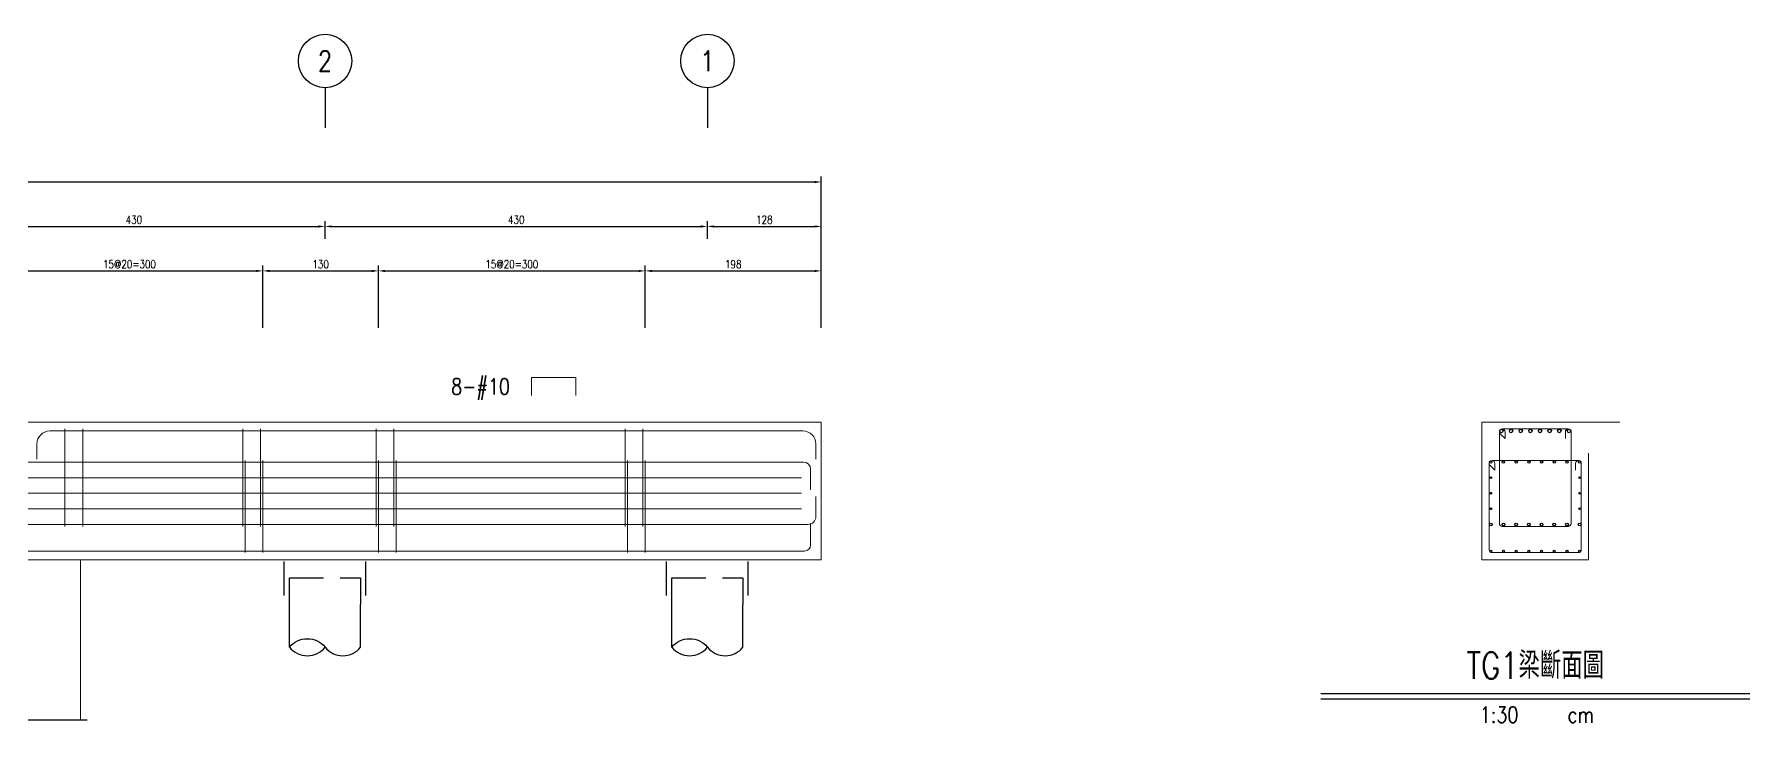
# Model space of a CAD drawing. Extents: x -4754 to 4976, y -19960 to 3841.
# Drawn here: x 3047 to 4976, y -19688 to -18909 of the extents above; entities that cross this region are included whole.
import ezdxf
from ezdxf.enums import TextEntityAlignment as Align

# ---------------------------------------------------------------- set-up
doc = ezdxf.new("R2010")
doc.units = 0
doc.header["$LTSCALE"] = 3
doc.linetypes.add('DASHED', pattern=[19.05, 12.7, -6.35])
doc.layers.get('0').update_dxf_attribs({"linetype": 'CONTINUOUS'})
doc.layers.add('HB_0', color=7, linetype='CONTINUOUS', transparency=0.5)
for name, color, linetype in [('HB_DIM', 1, 'CONTINUOUS'), ('HB_TXT_CTEXT', 2, 'CONTINUOUS'), ('鋼筋', 3, 'CONTINUOUS')]:
    doc.layers.add(name, color=color, linetype=linetype)
doc.styles.get("Standard").update_dxf_attribs({"font": 'ROMANS.shx', "width": 0.8, "bigfont": 'chineset.shx'})
doc.dimstyles.new('30', dxfattribs={"dimscale": 3, "dimtxt": 3, "dimasz": 2.5, "dimexe": 2, "dimexo": 2, "dimgap": 1, "dimtad": 1, "dimdsep": 46, "dimtxsty": 'Standard', "dimcen": 0, "dimclrd": 256, "dimclre": 256, "dimclrt": 2, "dimadec": 0, "dimazin": 0, "dimtfac": 1, "dimtix": 1, "dimtmove": 2, "dimatfit": 3, "dimfxl": 1, "dimtolj": 1, "dimtzin": 0, "dimarcsym": 0})

# ---------------------------------------------------------------- blocks, each defined once
blk = doc.blocks.new('fender_bottom')
at = {"color": 1, "linetype": 'Continuous'}
blk.add_lwpolyline([(162.5, 0), (12.5, 0, 0.529473), (6.7, -8.6), (-6.7, 8.6, -0.532815), (-12.5, 0), (-162.5, 0)], format="xyb", dxfattribs=at)
blk = doc.blocks.new('pile_vertical')
at = {"color": 252, "linetype": 'DASHED'}
for p, q in [((-46, -40), (-46, 0)), ((46, -40), (46, 0))]:
    blk.add_line(p, q, dxfattribs=at)
at = {"linetype": 'Continuous'}
for p, q in [((-40, -98.1), (-40, -50)), ((40, -98.1), (40, -50))]:
    blk.add_line(p, q, dxfattribs=at)
at = {"color": 252, "linetype": 'DASHED'}
blk.add_lwpolyline([(-40, -50), (-40, -20), (40, -20), (40, -50)], dxfattribs=at)
at = {"linetype": 'Continuous'}
for points in [[(-40, -98.1, -0.48), (0, -98.1, 0.48), (40, -98.1, 0.48)], [(-40, -98.1, 0.48), (0, -98.1, 0.48)]]:
    blk.add_lwpolyline(points, format="xyb", dxfattribs=at)
blk = doc.blocks.new('line_guide')
at = {"color": 4, "linetype": 'Continuous'}
blk.add_line((0, 0), (0, -45), dxfattribs=at)
blk.add_circle((0, 30), 30, dxfattribs=at)
at = {"color": 4, "linetype": 'Continuous', "width": 0.8}
blk.add_attdef('A', text='', height=22.5, dxfattribs=at).set_placement((0, 30), align=Align.MIDDLE)
blk = doc.blocks.new('*D504')
at = {"layer": 'HB_DIM', "linetype": 'Continuous', "lineweight": -2}
for p, q in [((3003.6, -19238.8), (3003.6, -19168.8)), ((3011.1, -19174.8), (3296.1, -19174.8)), ((3303.6, -19238.8), (3303.6, -19168.8))]:
    blk.add_line(p, q, dxfattribs=at)
at = {"layer": 'HB_DIM'}
for points in [[(3011.1, -19173.6), (3011.1, -19176.1), (3003.6, -19174.8)], [(3296.1, -19176.1), (3296.1, -19173.6), (3303.6, -19174.8)]]:
    blk.add_solid(points, dxfattribs=at)
at = {"layer": 'HB_DIM', "color": 2, "linetype": 'Continuous', "insert": (3153.6, -19167.3), "char_height": 9, "attachment_point": 5, "rotation": 0}
blk.add_mtext('\\A1;15@20=300', dxfattribs=at)
blk = doc.blocks.new('*D505')
at = {"layer": 'HB_DIM', "linetype": 'Continuous', "lineweight": -2}
for p, q in [((3303.6, -19238.8), (3303.6, -19168.8)), ((3311.1, -19174.8), (3426.1, -19174.8)), ((3433.6, -19238.8), (3433.6, -19168.8))]:
    blk.add_line(p, q, dxfattribs=at)
at = {"layer": 'HB_DIM'}
for points in [[(3311.1, -19173.6), (3311.1, -19176.1), (3303.6, -19174.8)], [(3426.1, -19176.1), (3426.1, -19173.6), (3433.6, -19174.8)]]:
    blk.add_solid(points, dxfattribs=at)
at = {"layer": 'HB_DIM', "color": 2, "linetype": 'Continuous', "insert": (3368.6, -19167.3), "char_height": 9, "attachment_point": 5, "rotation": 0}
blk.add_mtext('\\A1;130', dxfattribs=at)
blk = doc.blocks.new('*D506')
at = {"layer": 'HB_DIM', "linetype": 'Continuous', "lineweight": -2}
for p, q in [((3433.6, -19238.8), (3433.6, -19168.8)), ((3441.1, -19174.8), (3726.1, -19174.8)), ((3733.6, -19238.8), (3733.6, -19168.8))]:
    blk.add_line(p, q, dxfattribs=at)
at = {"layer": 'HB_DIM'}
for points in [[(3441.1, -19173.6), (3441.1, -19176.1), (3433.6, -19174.8)], [(3726.1, -19176.1), (3726.1, -19173.6), (3733.6, -19174.8)]]:
    blk.add_solid(points, dxfattribs=at)
at = {"layer": 'HB_DIM', "color": 2, "linetype": 'Continuous', "insert": (3583.6, -19167.3), "char_height": 9, "attachment_point": 5, "rotation": 0}
blk.add_mtext('\\A1;15@20=300', dxfattribs=at)
blk = doc.blocks.new('*D507')
at = {"layer": 'HB_DIM', "linetype": 'Continuous', "lineweight": -2}
for p, q in [((3733.6, -19238.8), (3733.6, -19168.8)), ((3741.1, -19174.8), (3924.1, -19174.8)), ((3931.6, -19238.8), (3931.6, -19168.8))]:
    blk.add_line(p, q, dxfattribs=at)
at = {"layer": 'HB_DIM'}
for points in [[(3741.1, -19173.6), (3741.1, -19176.1), (3733.6, -19174.8)], [(3924.1, -19176.1), (3924.1, -19173.6), (3931.6, -19174.8)]]:
    blk.add_solid(points, dxfattribs=at)
at = {"layer": 'HB_DIM', "color": 2, "linetype": 'Continuous', "insert": (3832.6, -19167.3), "char_height": 9, "attachment_point": 5, "rotation": 0}
blk.add_mtext('\\A1;198', dxfattribs=at)
blk = doc.blocks.new('*D508')
at = {"layer": 'HB_DIM', "linetype": 'Continuous', "lineweight": -2}
for p, q in [((-265.4, -19238.8), (-265.4, -19068.8)), ((-257.9, -19074.8), (3924.1, -19074.8)), ((3931.6, -19238.8), (3931.6, -19068.8))]:
    blk.add_line(p, q, dxfattribs=at)
at = {"layer": 'HB_DIM'}
for points in [[(-257.9, -19073.6), (-257.9, -19076.1), (-265.4, -19074.8)], [(3924.1, -19076.1), (3924.1, -19073.6), (3931.6, -19074.8)]]:
    blk.add_solid(points, dxfattribs=at)
at = {"layer": 'HB_DIM', "color": 2, "linetype": 'Continuous', "insert": (1833.1, -19067.3), "char_height": 9, "attachment_point": 5, "rotation": 0}
blk.add_mtext('\\A1;4197', dxfattribs=at)
blk = doc.blocks.new('*D517')
at = {"layer": 'HB_DIM', "linetype": 'Continuous', "lineweight": -2}
for p, q in [((2943.6, -19138.8), (2943.6, -19118.8)), ((2951.1, -19124.8), (3366.1, -19124.8)), ((3373.6, -19138.8), (3373.6, -19118.8))]:
    blk.add_line(p, q, dxfattribs=at)
at = {"layer": 'HB_DIM'}
for points in [[(2951.1, -19123.6), (2951.1, -19126.1), (2943.6, -19124.8)], [(3366.1, -19126.1), (3366.1, -19123.6), (3373.6, -19124.8)]]:
    blk.add_solid(points, dxfattribs=at)
at = {"layer": 'HB_DIM', "color": 2, "linetype": 'Continuous', "insert": (3158.6, -19117.3), "char_height": 9, "attachment_point": 5, "rotation": 0}
blk.add_mtext('\\A1;430', dxfattribs=at)
blk = doc.blocks.new('*D518')
at = {"layer": 'HB_DIM', "linetype": 'Continuous', "lineweight": -2}
for p, q in [((3373.6, -19138.8), (3373.6, -19118.8)), ((3381.1, -19124.8), (3796.1, -19124.8)), ((3803.6, -19138.8), (3803.6, -19118.8))]:
    blk.add_line(p, q, dxfattribs=at)
at = {"layer": 'HB_DIM'}
for points in [[(3381.1, -19123.6), (3381.1, -19126.1), (3373.6, -19124.8)], [(3796.1, -19126.1), (3796.1, -19123.6), (3803.6, -19124.8)]]:
    blk.add_solid(points, dxfattribs=at)
at = {"layer": 'HB_DIM', "color": 2, "linetype": 'Continuous', "insert": (3588.6, -19117.3), "char_height": 9, "attachment_point": 5, "rotation": 0}
blk.add_mtext('\\A1;430', dxfattribs=at)
blk = doc.blocks.new('*D519')
at = {"layer": 'HB_DIM', "linetype": 'Continuous', "lineweight": -2}
for p, q in [((3803.6, -19138.8), (3803.6, -19118.8)), ((3811.1, -19124.8), (3924.1, -19124.8)), ((3931.6, -19238.8), (3931.6, -19118.8))]:
    blk.add_line(p, q, dxfattribs=at)
at = {"layer": 'HB_DIM'}
for points in [[(3811.1, -19123.6), (3811.1, -19126.1), (3803.6, -19124.8)], [(3924.1, -19126.1), (3924.1, -19123.6), (3931.6, -19124.8)]]:
    blk.add_solid(points, dxfattribs=at)
at = {"layer": 'HB_DIM', "color": 2, "linetype": 'Continuous', "insert": (3867.6, -19117.3), "char_height": 9, "attachment_point": 5, "rotation": 0}
blk.add_mtext('\\A1;128', dxfattribs=at)
blk = doc.blocks.new('title_beam')
at = {"color": 3, "linetype": 'Continuous'}
blk.add_line((-241.2, 0), (241.2, 0), dxfattribs=at)
at = {"color": 1, "linetype": 'Continuous'}
blk.add_line((-241.2, -6), (241.2, -6), dxfattribs=at)
at = {"color": 3, "linetype": 'Continuous', "width": 0.8}
blk.add_attdef('TITLE', text='', height=30, dxfattribs=at).set_placement((0, 33), align=Align.MIDDLE)
at = {"linetype": 'Continuous', "width": 0.8}
blk.add_attdef('SCALE', text='', height=18, dxfattribs=at).set_placement((-40.6, -24), align=Align.MIDDLE)
blk.add_attdef('CM', (36.5, -33), '', height=18, dxfattribs=at)
blk = doc.blocks.new('C')
at = {"color": 3, "linetype": 'Continuous'}
blk.add_circle((0, 0), 1.2, dxfattribs=at)

msp = doc.modelspace()

# ---------------------------------------------------------------- linework, layer by layer
at = {"layer": 'HB_0', "lineweight": 5}
for p, q in [((4829.573, -19344.802, -349), (4674.573, -19344.802, -349)), ((3098.573, -19499.802), (3098.573, -19679.802))]:
    msp.add_line(p, q, dxfattribs=at)
msp.add_lwpolyline([(-265.427, -19499.802), (-265.427, -19344.802), (3931.573, -19344.802), (3931.573, -19499.802), (-265.427, -19499.802)], dxfattribs=at)
msp.add_polyline3d([(4794.573, -19379.802, -349), (4794.573, -19499.802, -349), (4674.573, -19499.802, -349), (4674.573, -19344.802, -349)], dxfattribs=at)
at = {"layer": 'HB_DIM', "color": 1, "linetype": 'Continuous'}
msp.add_lwpolyline([(3487.573, -19354.802, 0, 1.25, 0), (3487.573, -19339.802, 0, 0, 0), (3487.573, -19304.802, 0, 0, 0), (3505.573, -19304.802, 0, 0, 0)], format="xyseb", dxfattribs=at)
at = {"layer": 'HB_TXT_CTEXT', "lineweight": 5}
msp.add_polyline3d([(3605.573, -19314.802, -38), (3605.573, -19294.802, -38), (3655.573, -19294.802, -38), (3655.573, -19314.802, -38)], dxfattribs=at)
at = {"layer": '鋼筋', "lineweight": 5}
for p, q in [((3064.063, -19354.802, -38), (3911.083, -19354.802, -38)), ((3064.063, -19354.802, -27.143), (3911.083, -19354.802, -27.143)), ((3064.063, -19354.802, -16.286), (3911.083, -19354.802, -16.286)), ((3064.063, -19354.802, -5.429), (3911.083, -19354.802, -5.429)), ((3064.063, -19354.802, 5.429), (3911.083, -19354.802, 5.429)), ((3064.063, -19354.802, 16.286), (3911.083, -19354.802, 16.286)), ((3064.063, -19354.802, 27.143), (3911.083, -19354.802, 27.143)), ((3064.063, -19354.802, 38), (3911.083, -19354.802, 38)), ((3081.033, -19363.352, 33.895), (3081.033, -19355.732, 33.895)), ((3081.033, -19355.732, 40.245), (3081.033, -19458.872, 40.245)), ((3081.033, -19458.872, -40.245), (3081.033, -19355.732, -40.245)), ((3081.033, -19355.732, -33.895), (3081.033, -19363.352, -33.895)), ((3101.033, -19363.352, 33.895), (3101.033, -19355.732, 33.895)), ((3101.033, -19355.732, 40.245), (3101.033, -19458.872, 40.245)), ((3101.033, -19458.872, -40.245), (3101.033, -19355.732, -40.245)), ((3101.033, -19355.732, -33.895), (3101.033, -19363.352, -33.895)), ((3281.033, -19363.352, 33.895), (3281.033, -19355.732, 33.895)), ((3281.033, -19355.732, 40.245), (3281.033, -19458.872, 40.245)), ((3281.033, -19458.872, -40.245), (3281.033, -19355.732, -40.245)), ((3281.033, -19355.732, -33.895), (3281.033, -19363.352, -33.895)), ((3301.033, -19363.352, 33.895), (3301.033, -19355.732, 33.895)), ((3301.033, -19355.732, 40.245), (3301.033, -19458.872, 40.245)), ((3301.033, -19458.872, -40.245), (3301.033, -19355.732, -40.245)), ((3301.033, -19355.732, -33.895), (3301.033, -19363.352, -33.895)), ((3431.033, -19363.352, 33.895), (3431.033, -19355.732, 33.895)), ((3431.033, -19355.732, 40.245), (3431.033, -19458.872, 40.245)), ((3431.033, -19458.872, -40.245), (3431.033, -19355.732, -40.245)), ((3431.033, -19355.732, -33.895), (3431.033, -19363.352, -33.895)), ((3451.033, -19363.352, 33.895), (3451.033, -19355.732, 33.895)), ((3451.033, -19355.732, 40.245), (3451.033, -19458.872, 40.245)), ((3451.033, -19458.872, -40.245), (3451.033, -19355.732, -40.245)), ((3451.033, -19355.732, -33.895), (3451.033, -19363.352, -33.895)), ((3711.033, -19363.352, 33.895), (3711.033, -19355.732, 33.895)), ((3711.033, -19355.732, 40.245), (3711.033, -19458.872, 40.245)), ((3711.033, -19458.872, -40.245), (3711.033, -19355.732, -40.245)), ((3711.033, -19355.732, -33.895), (3711.033, -19363.352, -33.895)), ((3731.033, -19363.352, 33.895), (3731.033, -19355.732, 33.895)), ((3731.033, -19355.732, 40.245), (3731.033, -19458.872, 40.245)), ((3731.033, -19458.872, -40.245), (3731.033, -19355.732, -40.245)), ((3731.033, -19355.732, -33.895), (3731.033, -19363.352, -33.895)), ((4694.328, -19355.732, -162.54), (4694.328, -19458.872, -162.54)), ((4700.646, -19363.365, -163.81), (4695.258, -19357.977, -163.81)), ((4697.503, -19352.557, -163.81), (4771.643, -19352.557, -163.81)), ((4700.678, -19363.352, -162.54), (4700.678, -19355.732, -162.54)), ((4768.468, -19355.732, -162.54), (4768.468, -19363.352, -162.54)), ((4774.818, -19355.732, -163.81), (4774.818, -19363.352, -163.81)), ((4774.818, -19458.872, -162.54), (4774.818, -19355.732, -162.54)), ((3049.573, -19386.412, -38), (3049.573, -19369.292, -38)), ((3049.573, -19386.412, -27.143), (3049.573, -19369.292, -27.143)), ((3049.573, -19386.412, -16.286), (3049.573, -19369.292, -16.286)), ((3049.573, -19386.412, -5.429), (3049.573, -19369.292, -5.429)), ((3049.573, -19386.412, 5.429), (3049.573, -19369.292, 5.429)), ((3049.573, -19386.412, 16.286), (3049.573, -19369.292, 16.286)), ((3049.573, -19386.412, 27.143), (3049.573, -19369.292, 27.143)), ((3049.573, -19386.412, 38), (3049.573, -19369.292, 38)), ((3925.573, -19369.292, -38), (3925.573, -19386.412, -38)), ((3925.573, -19369.292, -27.143), (3925.573, -19386.412, -27.143)), ((3925.573, -19369.292, -16.286), (3925.573, -19386.412, -16.286)), ((3925.573, -19369.292, -5.429), (3925.573, -19386.412, -5.429)), ((3925.573, -19369.292, 5.429), (3925.573, -19386.412, 5.429)), ((3925.573, -19369.292, 16.286), (3925.573, -19386.412, 16.286)), ((3925.573, -19369.292, 27.143), (3925.573, -19386.412, 27.143)), ((3925.573, -19369.292, 38), (3925.573, -19386.412, 38)), ((4686.003, -19388.057, -161.27), (4783.143, -19388.057, -161.27)), ((-245.657, -19389.802, -50), (3911.803, -19389.802, -50)), ((-245.657, -19389.802, -35.714), (3911.803, -19389.802, -35.714)), ((-245.657, -19389.802, -21.429), (3911.803, -19389.802, -21.429)), ((-245.657, -19389.802, -7.143), (3911.803, -19389.802, -7.143)), ((-245.657, -19389.802, 7.143), (3911.803, -19389.802, 7.143)), ((-245.657, -19389.802, 21.429), (3911.803, -19389.802, 21.429)), ((-245.657, -19389.802, 35.714), (3911.803, -19389.802, 35.714)), ((-245.657, -19389.802, 50), (3911.803, -19389.802, 50)), ((-243.427, -19407.302, -50), (3909.573, -19407.302, -50)), ((-243.427, -19407.302, 50), (3909.573, -19407.302, 50)), ((3283.573, -19398.852, 45.395), (3283.573, -19391.232, 45.395)), ((3283.573, -19391.232, 51.745), (3283.573, -19488.372, 51.745)), ((3283.573, -19488.372, -51.745), (3283.573, -19391.232, -51.745)), ((3283.573, -19391.232, -45.395), (3283.573, -19398.852, -45.395)), ((3303.573, -19398.852, 45.395), (3303.573, -19391.232, 45.395)), ((3303.573, -19391.232, 51.745), (3303.573, -19488.372, 51.745)), ((3303.573, -19488.372, -51.745), (3303.573, -19391.232, -51.745)), ((3303.573, -19391.232, -45.395), (3303.573, -19398.852, -45.395)), ((3433.573, -19398.852, 45.395), (3433.573, -19391.232, 45.395)), ((3433.573, -19391.232, 51.745), (3433.573, -19488.372, 51.745)), ((3433.573, -19488.372, -51.745), (3433.573, -19391.232, -51.745)), ((3433.573, -19391.232, -45.395), (3433.573, -19398.852, -45.395)), ((3453.573, -19398.852, 45.395), (3453.573, -19391.232, 45.395)), ((3453.573, -19391.232, 51.745), (3453.573, -19488.372, 51.745)), ((3453.573, -19488.372, -51.745), (3453.573, -19391.232, -51.745)), ((3453.573, -19391.232, -45.395), (3453.573, -19398.852, -45.395)), ((3713.573, -19398.852, 45.395), (3713.573, -19391.232, 45.395)), ((3713.573, -19391.232, 51.745), (3713.573, -19488.372, 51.745)), ((3713.573, -19488.372, -51.745), (3713.573, -19391.232, -51.745)), ((3713.573, -19391.232, -45.395), (3713.573, -19398.852, -45.395)), ((3733.573, -19398.852, 45.395), (3733.573, -19391.232, 45.395)), ((3733.573, -19391.232, 51.745), (3733.573, -19488.372, 51.745)), ((3733.573, -19488.372, -51.745), (3733.573, -19391.232, -51.745)), ((3733.573, -19391.232, -45.395), (3733.573, -19398.852, -45.395)), ((3919.573, -19397.572, -50), (3919.573, -19420.912, -50)), ((3919.573, -19397.572, -35.714), (3919.573, -19420.912, -35.714)), ((3919.573, -19397.572, -21.429), (3919.573, -19420.912, -21.429)), ((3919.573, -19397.572, -7.143), (3919.573, -19420.912, -7.143)), ((3919.573, -19397.572, 7.143), (3919.573, -19420.912, 7.143)), ((3919.573, -19397.572, 21.429), (3919.573, -19420.912, 21.429)), ((3919.573, -19397.572, 35.714), (3919.573, -19420.912, 35.714)), ((3919.573, -19397.572, 50), (3919.573, -19420.912, 50)), ((4682.828, -19391.232, -160), (4682.828, -19488.372, -160)), ((4689.146, -19398.865, -161.27), (4683.758, -19393.477, -161.27)), ((4689.178, -19398.852, -160), (4689.178, -19391.232, -160)), ((4779.968, -19391.232, -160), (4779.968, -19398.852, -160)), ((4786.318, -19391.232, -161.27), (4786.318, -19398.852, -161.27)), ((4786.318, -19488.372, -160), (4786.318, -19391.232, -160)), ((-243.427, -19424.802, -50), (3909.573, -19424.802, -50)), ((-243.427, -19424.802, 50), (3909.573, -19424.802, 50)), ((-243.427, -19442.302, -50), (3909.573, -19442.302, -50)), ((-243.427, -19442.302, 50), (3909.573, -19442.302, 50)), ((3925.573, -19450.912, -50), (3925.573, -19428.532, -50)), ((3925.573, -19450.912, -35.714), (3925.573, -19428.532, -35.714)), ((3925.573, -19450.912, -21.429), (3925.573, -19428.532, -21.429)), ((3925.573, -19450.912, -7.143), (3925.573, -19428.532, -7.143)), ((3925.573, -19450.912, 7.143), (3925.573, -19428.532, 7.143)), ((3925.573, -19450.912, 21.429), (3925.573, -19428.532, 21.429)), ((3925.573, -19450.912, 35.714), (3925.573, -19428.532, 35.714)), ((3925.573, -19450.912, 50), (3925.573, -19428.532, 50)), ((-250.537, -19459.802, -50), (3916.683, -19459.802, -50)), ((-250.537, -19459.802, -35.714), (3916.683, -19459.802, -35.714)), ((-250.537, -19459.802, -21.429), (3916.683, -19459.802, -21.429)), ((-250.537, -19459.802, -7.143), (3916.683, -19459.802, -7.143)), ((-250.537, -19459.802, 7.143), (3916.683, -19459.802, 7.143)), ((-250.537, -19459.802, 21.429), (3916.683, -19459.802, 21.429)), ((-250.537, -19459.802, 35.714), (3916.683, -19459.802, 35.714)), ((-250.537, -19459.802, 50), (3916.683, -19459.802, 50)), ((3081.033, -19462.047, 37.07), (3081.033, -19462.047, -37.07)), ((3101.033, -19462.047, 37.07), (3101.033, -19462.047, -37.07)), ((3281.033, -19462.047, 37.07), (3281.033, -19462.047, -37.07)), ((3301.033, -19462.047, 37.07), (3301.033, -19462.047, -37.07)), ((3431.033, -19462.047, 37.07), (3431.033, -19462.047, -37.07)), ((3451.033, -19462.047, 37.07), (3451.033, -19462.047, -37.07)), ((3711.033, -19462.047, 37.07), (3711.033, -19462.047, -37.07)), ((3731.033, -19462.047, 37.07), (3731.033, -19462.047, -37.07)), ((3919.573, -19483.117, -50), (3919.573, -19458.847, -50)), ((3919.573, -19483.117, -35.714), (3919.573, -19458.847, -35.714)), ((3919.573, -19483.117, -21.429), (3919.573, -19458.847, -21.429)), ((3919.573, -19483.117, -7.143), (3919.573, -19458.847, -7.143)), ((3919.573, -19483.117, 7.143), (3919.573, -19458.847, 7.143)), ((3919.573, -19483.117, 21.429), (3919.573, -19458.847, 21.429)), ((3919.573, -19483.117, 35.714), (3919.573, -19458.847, 35.714)), ((3919.573, -19483.117, 50), (3919.573, -19458.847, 50)), ((4697.503, -19462.047, -162.54), (4771.643, -19462.047, -162.54)), ((-246.742, -19489.802, -50), (3912.888, -19489.802, -50)), ((-246.742, -19489.802, -35.714), (3912.888, -19489.802, -35.714)), ((-246.742, -19489.802, -21.429), (3912.888, -19489.802, -21.429)), ((-246.742, -19489.802, -7.143), (3912.888, -19489.802, -7.143)), ((-246.742, -19489.802, 7.143), (3912.888, -19489.802, 7.143)), ((-246.742, -19489.802, 21.429), (3912.888, -19489.802, 21.429)), ((-246.742, -19489.802, 35.714), (3912.888, -19489.802, 35.714)), ((-246.742, -19489.802, 50), (3912.888, -19489.802, 50)), ((3283.573, -19491.547, 48.57), (3283.573, -19491.547, -48.57)), ((3303.573, -19491.547, 48.57), (3303.573, -19491.547, -48.57)), ((3433.573, -19491.547, 48.57), (3433.573, -19491.547, -48.57)), ((3453.573, -19491.547, 48.57), (3453.573, -19491.547, -48.57)), ((3713.573, -19491.547, 48.57), (3713.573, -19491.547, -48.57)), ((3733.573, -19491.547, 48.57), (3733.573, -19491.547, -48.57)), ((4686.003, -19491.547, -160), (4783.143, -19491.547, -160))]:
    msp.add_line(p, q, dxfattribs=at)
at = {"layer": '鋼筋', "lineweight": 5, "extrusion": (0, 0, -1)}
for centre, radius, start, end in [((-3064.063, -19369.292, 38), 14.49, 0, 90), ((-3064.063, -19369.292, 27.143), 14.49, 0, 90), ((-3064.063, -19369.292, 16.286), 14.49, 0, 90), ((-3064.063, -19369.292, 5.429), 14.49, 0, 90), ((-3064.063, -19369.292, -5.429), 14.49, 0, 90), ((-3064.063, -19369.292, -16.286), 14.49, 0, 90), ((-3064.063, -19369.292, -27.143), 14.49, 0, 90), ((-3064.063, -19369.292, -38), 14.49, 0, 90), ((-3911.083, -19369.292, 38), 14.49, 90, 180), ((-3911.083, -19369.292, 27.143), 14.49, 90, 180), ((-3911.083, -19369.292, 16.286), 14.49, 90, 180), ((-3911.083, -19369.292, 5.429), 14.49, 90, 180), ((-3911.083, -19369.292, -5.429), 14.49, 90, 180), ((-3911.083, -19369.292, -16.286), 14.49, 90, 180), ((-3911.083, -19369.292, -27.143), 14.49, 90, 180), ((-3911.083, -19369.292, -38), 14.49, 90, 180), ((-3911.803, -19397.572, 50), 7.77, 90, 180), ((-3911.803, -19397.572, 35.714), 7.77, 90, 180), ((-3911.803, -19397.572, 21.429), 7.77, 90, 180), ((-3911.803, -19397.572, 7.143), 7.77, 90, 180), ((-3911.803, -19397.572, -7.143), 7.77, 90, 180), ((-3911.803, -19397.572, -21.429), 7.77, 90, 180), ((-3911.803, -19397.572, -35.714), 7.77, 90, 180), ((-3911.803, -19397.572, -50), 7.77, 90, 180)]:
    msp.add_arc(centre, radius, start, end, dxfattribs=at)
at = {"layer": '鋼筋', "lineweight": 5, "extrusion": (1, -2.44929e-16, 0)}
for centre, start, end in [((-19355.732, 37.07, 3081.033), 270, 90), ((-19355.732, -37.07, 3081.033), 270, 90), ((-19355.732, 37.07, 3101.033), 270, 90), ((-19355.732, -37.07, 3101.033), 270, 90), ((-19355.732, 37.07, 3281.033), 270, 90), ((-19355.732, -37.07, 3281.033), 270, 90), ((-19355.732, 37.07, 3301.033), 270, 90), ((-19355.732, -37.07, 3301.033), 270, 90), ((-19355.732, 37.07, 3431.033), 270, 90), ((-19355.732, -37.07, 3431.033), 270, 90), ((-19355.732, 37.07, 3451.033), 270, 90), ((-19355.732, -37.07, 3451.033), 270, 90), ((-19355.732, 37.07, 3711.033), 270, 90), ((-19355.732, -37.07, 3711.033), 270, 90), ((-19355.732, 37.07, 3731.033), 270, 90), ((-19355.732, -37.07, 3731.033), 270, 90), ((-19391.232, 48.57, 3283.573), 270, 90), ((-19391.232, -48.57, 3283.573), 270, 90), ((-19391.232, 48.57, 3303.573), 270, 90), ((-19391.232, -48.57, 3303.573), 270, 90), ((-19391.232, 48.57, 3433.573), 270, 90), ((-19391.232, -48.57, 3433.573), 270, 90), ((-19391.232, 48.57, 3453.573), 270, 90), ((-19391.232, -48.57, 3453.573), 270, 90), ((-19391.232, 48.57, 3713.573), 270, 90), ((-19391.232, -48.57, 3713.573), 270, 90), ((-19391.232, 48.57, 3733.573), 270, 90), ((-19391.232, -48.57, 3733.573), 270, 90), ((-19458.872, 37.07, 3081.033), 90, 180), ((-19458.872, -37.07, 3081.033), 180, 270), ((-19458.872, 37.07, 3101.033), 90, 180), ((-19458.872, -37.07, 3101.033), 180, 270), ((-19458.872, 37.07, 3281.033), 90, 180), ((-19458.872, -37.07, 3281.033), 180, 270), ((-19458.872, 37.07, 3301.033), 90, 180), ((-19458.872, -37.07, 3301.033), 180, 270), ((-19458.872, 37.07, 3431.033), 90, 180), ((-19458.872, -37.07, 3431.033), 180, 270), ((-19458.872, 37.07, 3451.033), 90, 180), ((-19458.872, -37.07, 3451.033), 180, 270), ((-19458.872, 37.07, 3711.033), 90, 180), ((-19458.872, -37.07, 3711.033), 180, 270), ((-19458.872, 37.07, 3731.033), 90, 180), ((-19458.872, -37.07, 3731.033), 180, 270), ((-19488.372, 48.57, 3283.573), 90, 180), ((-19488.372, -48.57, 3283.573), 180, 270), ((-19488.372, 48.57, 3303.573), 90, 180), ((-19488.372, -48.57, 3303.573), 180, 270), ((-19488.372, 48.57, 3433.573), 90, 180), ((-19488.372, -48.57, 3433.573), 180, 270), ((-19488.372, 48.57, 3453.573), 90, 180), ((-19488.372, -48.57, 3453.573), 180, 270), ((-19488.372, 48.57, 3713.573), 90, 180), ((-19488.372, -48.57, 3713.573), 180, 270), ((-19488.372, 48.57, 3733.573), 90, 180), ((-19488.372, -48.57, 3733.573), 180, 270)]:
    msp.add_arc(centre, 3.175, start, end, dxfattribs=at)
at = {"layer": '鋼筋', "lineweight": 5, "extrusion": (-4.93038e-32, -1.22465e-16, -1)}
msp.add_arc((-4697.503, -19355.732, 163.81), 3.175, 315, 90, dxfattribs=at)
at = {"layer": '鋼筋', "lineweight": 5}
for centre, radius, start, end in [((4697.503, -19355.732, -162.54), 3.175, 0, 180), ((4771.643, -19355.732, -162.54), 3.175, 0, 180), ((4686.003, -19391.232, -160), 3.175, 0, 180), ((4783.143, -19391.232, -160), 3.175, 0, 180), ((3916.683, -19450.912, -50), 8.89, 270, 0), ((3916.683, -19450.912, -35.714), 8.89, 270, 0), ((3916.683, -19450.912, -21.429), 8.89, 270, 0), ((3916.683, -19450.912, -7.143), 8.89, 270, 0), ((3916.683, -19450.912, 7.143), 8.89, 270, 0), ((3916.683, -19450.912, 21.429), 8.89, 270, 0), ((3916.683, -19450.912, 35.714), 8.89, 270, 0), ((3916.683, -19450.912, 50), 8.89, 270, 0), ((4697.503, -19458.872, -162.54), 3.175, 180, 270), ((4771.643, -19458.872, -162.54), 3.175, 270, 0), ((3912.888, -19483.117, -50), 6.685, 270, 0), ((3912.888, -19483.117, -35.714), 6.685, 270, 0), ((3912.888, -19483.117, -21.429), 6.685, 270, 0), ((3912.888, -19483.117, -7.143), 6.685, 270, 0), ((3912.888, -19483.117, 7.143), 6.685, 270, 0), ((3912.888, -19483.117, 21.429), 6.685, 270, 0), ((3912.888, -19483.117, 35.714), 6.685, 270, 0), ((3912.888, -19483.117, 50), 6.685, 270, 0), ((4686.003, -19488.372, -160), 3.175, 180, 270), ((4783.143, -19488.372, -160), 3.175, 270, 0)]:
    msp.add_arc(centre, radius, start, end, dxfattribs=at)
at = {"layer": '鋼筋', "lineweight": 5, "extrusion": (-2.99934e-32, -1.22465e-16, -1)}
msp.add_arc((-4771.643, -19355.732, 163.81), 3.175, 90, 180, dxfattribs=at)
at = {"layer": '鋼筋', "lineweight": 5, "extrusion": (-3.69779e-32, -1.22465e-16, -1)}
msp.add_arc((-4686.003, -19391.232, 161.27), 3.175, 315, 90, dxfattribs=at)
at = {"layer": '鋼筋', "lineweight": 5, "extrusion": (-2.99908e-32, -1.22465e-16, -1)}
msp.add_arc((-4783.143, -19391.232, 161.27), 3.175, 90, 180, dxfattribs=at)

# ---------------------------------------------------------------- block references
at = {"layer": 'HB_0', "linetype": 'Continuous'}
for p, values in [((3373.573, -18968.802), {'A': '2'}), ((3803.573, -18968.802), {'A': '1'})]:
    msp.add_blockref('line_guide', p, dxfattribs=at).add_auto_attribs(values)
for name, p in [('pile_vertical', (3373.573, -19499.802)), ('pile_vertical', (3803.573, -19499.802)), ('fender_bottom', (2943.573, -19679.802))]:
    msp.add_blockref(name, p, dxfattribs=at)
at = {"layer": 'HB_TXT_CTEXT', "linetype": 'Continuous'}
msp.add_blockref('title_beam', (4734.573, -19649.802, -349), dxfattribs=at).add_auto_attribs({'TITLE': 'TG1梁斷面圖', 'SCALE': '1:30', 'CM': 'cm'})
at = {"layer": '鋼筋', "linetype": 'Continuous'}
for p, xscale, yscale, zscale in [((4696.573, -19354.802, -328.51), 1.61, 1.61, 1.61), ((4707.431, -19354.802, -328.51), 1.61, 1.61, 1.61), ((4718.288, -19354.802, -328.51), 1.61, 1.61, 1.61), ((4729.145, -19354.802, -328.51), 1.61, 1.61, 1.61), ((4740.002, -19354.802, -328.51), 1.61, 1.61, 1.61), ((4750.859, -19354.802, -328.51), 1.61, 1.61, 1.61), ((4761.716, -19354.802, -328.51), 1.61, 1.61, 1.61), ((4772.573, -19354.802, -328.51), 1.61, 1.61, 1.61), ((4684.573, -19389.802, -329.23), 1.11, 1.11, 1.11), ((4684.573, -19407.302, -327), 0.795, 0.795, 0.795), ((4698.859, -19389.802, -329.23), 1.11, 1.11, 1.11), ((4713.145, -19389.802, -329.23), 1.11, 1.11, 1.11), ((4727.431, -19389.802, -329.23), 1.11, 1.11, 1.11), ((4741.716, -19389.802, -329.23), 1.11, 1.11, 1.11), ((4756.002, -19389.802, -329.23), 1.11, 1.11, 1.11), ((4770.288, -19389.802, -329.23), 1.11, 1.11, 1.11), ((4784.573, -19389.802, -329.23), 1.11, 1.11, 1.11), ((4784.573, -19407.302, -327), 0.795, 0.795, 0.795), ((4684.573, -19424.802, -327), 0.795, 0.795, 0.795), ((4784.573, -19424.802, -327), 0.795, 0.795, 0.795), ((4684.573, -19442.302, -327), 0.795, 0.795, 0.795), ((4784.573, -19442.302, -327), 0.795, 0.795, 0.795), ((4684.573, -19459.802, -334.11), 1.27, 1.27, 1.27), ((4698.859, -19459.802, -334.11), 1.27, 1.27, 1.27), ((4713.145, -19459.802, -334.11), 1.27, 1.27, 1.27), ((4727.431, -19459.802, -334.11), 1.27, 1.27, 1.27), ((4741.716, -19459.802, -334.11), 1.27, 1.27, 1.27), ((4756.002, -19459.802, -334.11), 1.27, 1.27, 1.27), ((4770.288, -19459.802, -334.11), 1.27, 1.27, 1.27), ((4784.573, -19459.802, -334.11), 1.27, 1.27, 1.27), ((4684.573, -19489.802, -330.315), 0.955, 0.955, 0.955), ((4698.859, -19489.802, -330.315), 0.955, 0.955, 0.955), ((4713.145, -19489.802, -330.315), 0.955, 0.955, 0.955), ((4727.431, -19489.802, -330.315), 0.955, 0.955, 0.955), ((4741.716, -19489.802, -330.315), 0.955, 0.955, 0.955), ((4756.002, -19489.802, -330.315), 0.955, 0.955, 0.955), ((4770.288, -19489.802, -330.315), 0.955, 0.955, 0.955), ((4784.573, -19489.802, -330.315), 0.955, 0.955, 0.955)]:
    msp.add_blockref('C', p, dxfattribs=dict(at, xscale=xscale, yscale=yscale, zscale=zscale))

# ---------------------------------------------------------------- texts
at = {"layer": 'HB_TXT_CTEXT', "linetype": 'Continuous', "width": 0.8}
msp.add_text(' 8-#10', height=18, dxfattribs=at).set_placement((3505.573, -19304.802, -38), align=Align.MIDDLE_LEFT)

# ---------------------------------------------------------------- dimensions: what is measured, and where the dimension line sits
at = {"layer": 'HB_DIM', "linetype": 'Continuous'}
for base, p1, p2, picture, middle in [((3931.573, -19074.802), (-265.427, -19244.802), (3931.573, -19244.802), '*D508', (1833.073, -19067.302)), ((3373.573, -19124.802), (2943.573, -19144.802, -3059), (3373.573, -19144.802, -3489), '*D517', (3158.573, -19117.302)), ((3803.573, -19124.802), (3373.573, -19144.802, -3489), (3803.573, -19144.802, -3919), '*D518', (3588.573, -19117.302)), ((3931.573, -19124.802), (3803.573, -19144.802, -3919), (3931.573, -19244.802), '*D519', (3867.573, -19117.302)), ((3433.573, -19174.802), (3303.573, -19244.802, 45.395), (3433.573, -19244.802, 45.395), '*D505', (3368.573, -19167.302)), ((3931.573, -19174.802), (3733.573, -19244.802, 45.395), (3931.573, -19244.802), '*D507', (3832.573, -19167.302))]:
    dim = msp.add_linear_dim(base=base, p1=p1, p2=p2, angle=0, dimstyle='30', override={"dimdec": 0, "dimpost": '<>'}, dxfattribs=at)
    dim.commit()
    dim.dimension.update_dxf_attribs({"geometry": picture, "text_midpoint": middle})
for base, p1, p2, picture, middle in [((3303.573, -19174.802), (3003.573, -19244.802, 45.395), (3303.573, -19244.802, 45.395), '*D504', (3153.573, -19167.302)), ((3733.573, -19174.802), (3433.573, -19244.802, 45.395), (3733.573, -19244.802, 45.395), '*D506', (3583.573, -19167.302))]:
    dim = msp.add_linear_dim(base=base, p1=p1, p2=p2, angle=0, text='15@20=<>', dimstyle='30', override={"dimdec": 0, "dimpost": '<>'}, dxfattribs=at)
    dim.commit()
    dim.dimension.update_dxf_attribs({"geometry": picture, "text_midpoint": middle})

doc.saveas('drawing.dxf')
